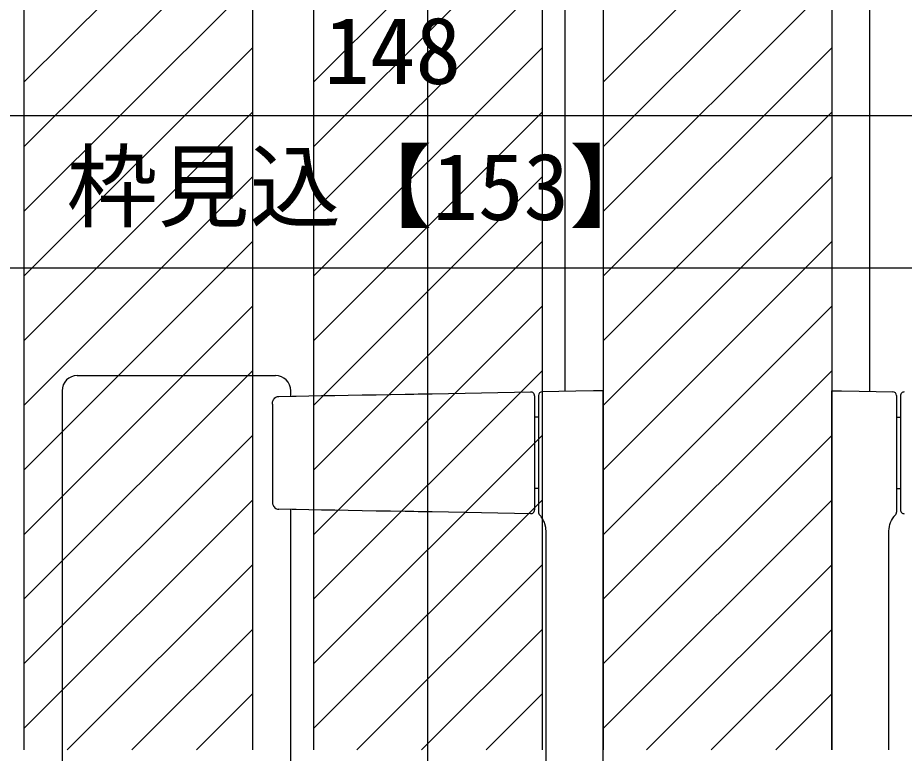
# Model space of a CAD drawing. Units: millimetres, scale not verified. Extents: x -525 to 525, y -784 to 780.
# Drawn here: x -400.8 to -284.5, y 248.9 to 345.5 of the extents above; entities that cross this region are included whole.
import ezdxf
from ezdxf.enums import TextEntityAlignment as Align

# ---------------------------------------------------------------- set-up
doc = ezdxf.new("R2010")
doc.units = ezdxf.units.MM
doc.header["$LTSCALE"] = 4
for name, color, linetype in [('0-4_YKK_12', 2, 'Continuous'), ('0-5_YKK_13', 4, 'Continuous'), ('0-7_YKK_D', 6, 'Continuous')]:
    doc.layers.add(name, color=color, linetype=linetype)
doc.styles.add('ＭＳ ゴシック', font='')
doc.styles.get('ＭＳ ゴシック').set_extended_font_data('MS Gothic')

msp = doc.modelspace()

# ---------------------------------------------------------------- linework, layer by layer
at = {"layer": '0-4_YKK_12'}
for p, q in [((-347, 31.369), (-347, 546.544)), ((-289, 296.416), (-289, 452.25)), ((-329, 296.416), (-329, 438.7)), ((-400, 433), (-400, 249.337)), ((-370, 433), (-370, 249.337)), ((-362, 433), (-362, 249.337)), ((-332, 433), (-332, 249.337)), ((-324, 433), (-324, 249.337)), ((-294, 433), (-294, 249.337)), ((-400, 337.002), (-370, 367.002)), ((-362, 337.002), (-332, 367.002)), ((-324, 337.002), (-294, 367.002)), ((-400, 328.517), (-370, 358.517)), ((-362, 328.517), (-332, 358.517)), ((-324, 328.517), (-294, 358.517)), ((-400, 320.031), (-370, 350.031)), ((-362, 320.031), (-332, 350.031)), ((-324, 320.031), (-294, 350.031)), ((-400, 311.546), (-370, 341.546)), ((-362, 311.546), (-332, 341.546)), ((-324, 311.546), (-294, 341.546)), ((-400, 303.061), (-370, 333.061)), ((-362, 303.061), (-332, 333.061)), ((-324, 303.061), (-294, 333.061)), ((-400, 294.575), (-370, 324.575)), ((-362, 294.575), (-332, 324.575)), ((-324, 294.575), (-294, 324.575)), ((-400, 286.09), (-370, 316.09)), ((-362, 286.09), (-332, 316.09)), ((-324, 286.09), (-294, 316.09)), ((-400, 277.605), (-370, 307.605)), ((-362, 277.605), (-332, 307.605)), ((-324, 277.605), (-294, 307.605)), ((-400, 269.12), (-370, 299.12)), ((-362, 269.12), (-332, 299.12)), ((-324, 269.12), (-294, 299.12)), ((-400, 260.634), (-370, 290.634)), ((-362, 260.634), (-332, 290.634)), ((-324, 260.634), (-294, 290.634)), ((-400, 252.149), (-370, 282.149)), ((-362, 252.149), (-332, 282.149)), ((-324, 252.149), (-294, 282.149)), ((-394.326, 249.337), (-370, 273.664)), ((-356.326, 249.337), (-332, 273.664)), ((-318.326, 249.337), (-294, 273.664)), ((-385.841, 249.337), (-370, 265.179)), ((-347.841, 249.337), (-332, 265.179)), ((-309.841, 249.337), (-294, 265.179)), ((-377.356, 249.337), (-370, 256.693)), ((-339.356, 249.337), (-332, 256.693)), ((-301.356, 249.337), (-294, 256.693))]:
    msp.add_line(p, q, dxfattribs=at)
at = {"layer": '0-5_YKK_13'}
for p, q in [((-393, 298.503), (-390.028, 298.503)), ((-390.028, 298.503), (-388.485, 298.503)), ((-388.485, 298.503), (-371.515, 298.503)), ((-371.515, 298.503), (-369.972, 298.503)), ((-369.972, 298.503), (-367, 298.503)), ((-395, 296.503), (-395, 200.503)), ((-366.574, 295.766), (-364.806, 295.798)), ((-365, 295.795), (-365, 296.503)), ((-346.427, 296.119), (-333.509, 296.344)), ((-333, 295.844), (-333, 280.862)), ((-324, 296.503), (-325.272, 296.481)), ((-324, 295.504), (-324, 296.503)), ((-324, 201.503), (-324, 295.504)), ((-294, 296.503), (-292.728, 296.481)), ((-294, 295.504), (-294, 296.503)), ((-294, 249.337), (-294, 295.504)), ((-285, 295.844), (-285, 280.862)), ((-367.406, 294.76), (-367.406, 281.947)), ((-332.5, 295.368), (-332.5, 281.279)), ((-285.5, 295.368), (-285.5, 281.279)), ((-332.5, 293.053), (-333, 293.053)), ((-285.5, 293.053), (-285, 293.053)), ((-332.5, 283.653), (-333, 283.653)), ((-285.5, 283.653), (-285, 283.653)), ((-364.806, 280.908), (-366.574, 280.94)), ((-365, 216.095), (-365, 280.912)), ((-333.509, 280.362), (-346.427, 280.588)), ((-331.5, 218.904), (-331.5, 278.103)), ((-286.5, 249.337), (-286.5, 278.103))]:
    msp.add_line(p, q, dxfattribs=at)
for points in [[(-367.406, 294.76), (-367.4, 294.916), (-367.368, 295.068), (-367.32, 295.21), (-367.254, 295.341), (-367.172, 295.459), (-367.076, 295.561), (-366.966, 295.645), (-366.844, 295.709), (-366.712, 295.752), (-366.574, 295.766)], [(-364.806, 295.798), (-364.613, 295.801), (-364.435, 295.805), (-364.279, 295.807)], [(-364.279, 295.807), (-362.633, 295.836), (-360.944, 295.865), (-359.213, 295.896), (-357.441, 295.927), (-355.629, 295.958), (-353.78, 295.99), (-351.894, 296.023), (-349.973, 296.057)], [(-349.973, 296.057), (-349.429, 296.066), (-348.859, 296.076), (-348.27, 296.087), (-347.665, 296.097), (-347.049, 296.108), (-346.427, 296.119)], [(-332.5, 295.863), (-332.5, 295.853), (-332.5, 295.822), (-332.5, 295.769), (-332.5, 295.695), (-332.5, 295.601), (-332.5, 295.489), (-332.5, 295.368)], [(-325.272, 296.481), (-327.573, 296.441), (-329.82, 296.402), (-332, 296.364), (-332.009, 296.363)], [(-292.728, 296.481), (-290.427, 296.441), (-288.18, 296.402), (-285.991, 296.363)], [(-285.5, 295.863), (-285.5, 295.853), (-285.5, 295.822), (-285.5, 295.769), (-285.5, 295.695), (-285.5, 295.601), (-285.5, 295.489), (-285.5, 295.368)], [(-367.406, 281.947), (-367.4, 281.791), (-367.368, 281.639), (-367.32, 281.496), (-367.254, 281.365), (-367.172, 281.248), (-367.076, 281.146), (-366.966, 281.061), (-366.844, 280.997), (-366.712, 280.954), (-366.574, 280.94)], [(-364.279, 280.899), (-364.435, 280.902), (-364.613, 280.905), (-364.806, 280.908)], [(-349.973, 280.649), (-351.894, 280.683), (-353.78, 280.716), (-355.629, 280.748), (-357.441, 280.78), (-359.213, 280.811), (-360.944, 280.841), (-362.633, 280.87), (-364.279, 280.899)], [(-346.427, 280.588), (-347.049, 280.598), (-347.665, 280.609), (-348.27, 280.62), (-348.859, 280.63), (-349.429, 280.64), (-349.973, 280.649)], [(-332.5, 281.279), (-332.5, 281.126), (-332.5, 280.994), (-332.5, 280.894), (-332.5, 280.782), (-332.5, 280.564)], [(-285.5, 281.279), (-285.5, 281.126), (-285.5, 280.994), (-285.5, 280.894), (-285.5, 280.782), (-285.5, 280.564)], [(-331.5, 278.104), (-331.503, 278.337), (-331.532, 278.569), (-331.64, 279.02), (-331.717, 279.235), (-331.809, 279.44), (-331.908, 279.624), (-332, 279.772), (-332.124, 279.945), (-332.194, 280.032), (-332.242, 280.087), (-332.279, 280.128), (-332.308, 280.158), (-332.33, 280.179)], [(-286.5, 278.104), (-286.493, 278.39), (-286.448, 278.673), (-286.38, 278.95), (-286.29, 279.217), (-286.178, 279.467), (-286.057, 279.684), (-285.954, 279.84), (-285.882, 279.938), (-285.832, 280), (-285.795, 280.045), (-285.74, 280.107), (-285.699, 280.151), (-285.67, 280.179)]]:
    msp.add_lwpolyline(points, dxfattribs=at)
for centre, radius, start, end in [((-393, 296.503), 2, 90, 180), ((-367, 296.503), 2, 0, 90), ((-333.5, 295.844), 0.5, 360, 91), ((-332, 295.863), 0.5, 91, 180), ((-286, 295.863), 0.5, 0, 89), ((-284.5, 295.844), 0.5, 89, 180), ((-333.5, 280.862), 0.5, 269, 360), ((-331.951, 280.576), 0.549, 181.22314, 226.35948), ((-286.049, 280.576), 0.549, 313.64052, 358.77686), ((-284.5, 280.862), 0.5, 180, 271)]:
    msp.add_arc(centre, radius, start, end, dxfattribs=at)
at = {"layer": '0-7_YKK_D'}
for p, q in [((-421, 332.649), (-273, 332.649)), ((-423.5, 312.649), (-270.5, 312.649))]:
    msp.add_line(p, q, dxfattribs=at)

# ---------------------------------------------------------------- texts
at = {"layer": '0-7_YKK_D', "style": 'ＭＳ ゴシック'}
for s, p in [('148', (-360.602, 334.149)), ('枠見込【153】', (-394.42, 316.286))]:
    msp.add_text(s, height=8.798, dxfattribs=at).set_placement(p, align=Align.BOTTOM_LEFT)

doc.saveas('drawing.dxf')
